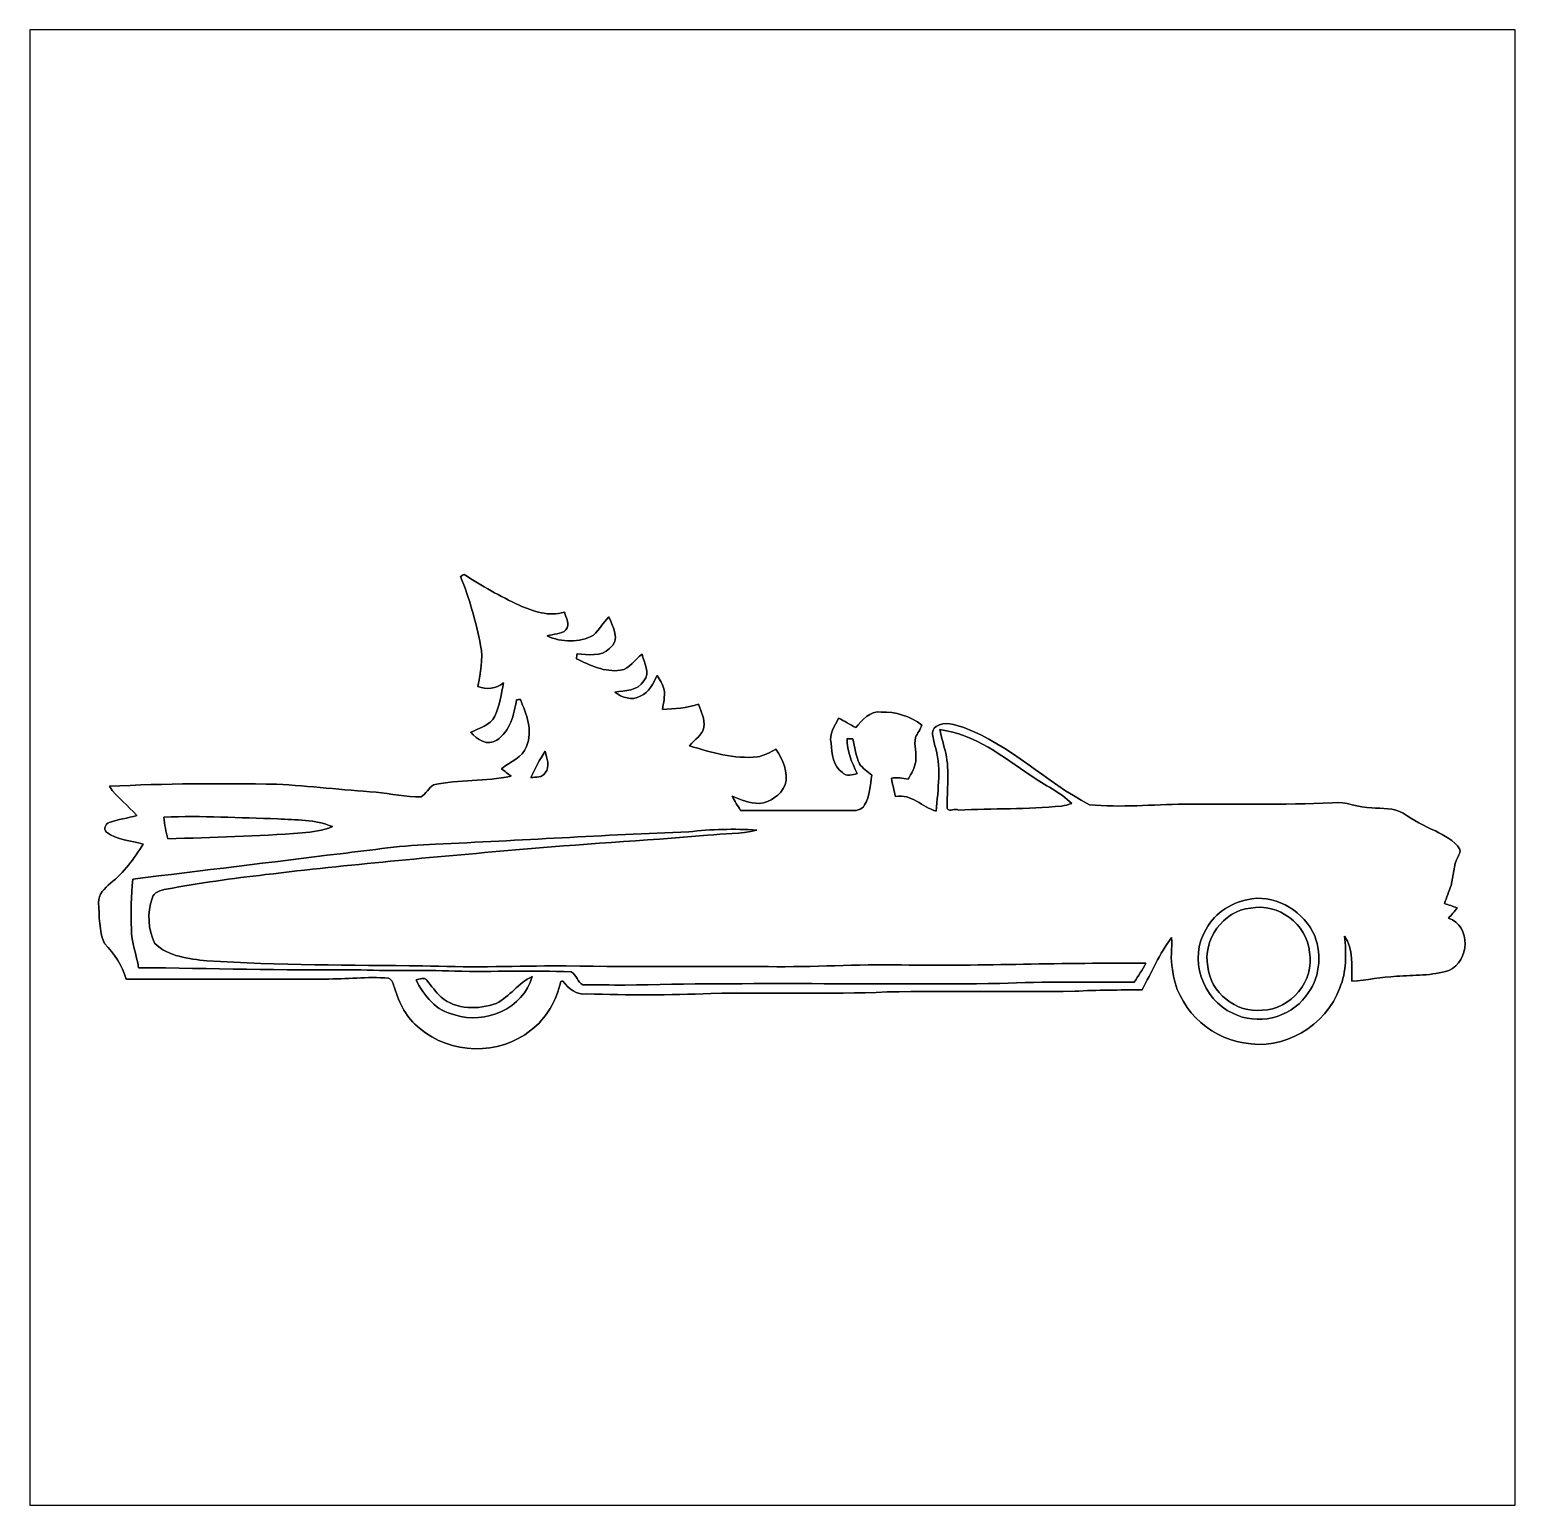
# Model space of a CAD drawing. Header units: centimetres. Extents: x -16.8 to 16.8, y -16.7 to 16.7.
import ezdxf

# ---------------------------------------------------------------- set-up
doc = ezdxf.new("R2010")
doc.units = ezdxf.units.CM
doc.header["$MEASUREMENT"] = 0
doc.layers.add('Layer 1', color=7, linetype='Continuous')

msp = doc.modelspace()

# ---------------------------------------------------------------- linework, layer by layer
at = {"layer": 'Layer 1', "color": 7}
for points, knots in [([(-16.77458, 16.66875), (-16.77458, 16.66875), (16.77458, 16.66875), (16.77458, 16.66875), (16.77458, 16.66875), (16.77458, 16.66875), (16.77458, -16.66875), (16.77458, -16.66875), (16.77458, -16.66875), (16.77458, -16.66875), (-16.77458, -16.66875), (-16.77458, -16.66875), (-16.77458, -16.66875), (-16.77458, -16.66875), (-16.77458, 16.66875), (-16.77458, 16.66875), (-16.77458, 16.66875), (-16.77458, 16.66875), (-16.77458, 16.66875), (-16.77458, 16.66875)], [0, 0, 0, 0, 0.16666667, 0.16666667, 0.16666667, 0.16666667, 0.33333333, 0.33333333, 0.33333333, 0.33333333, 0.5, 0.5, 0.5, 0.5, 0.66666667, 0.66666667, 0.66666667, 0.66666667, 1, 1, 1, 1]), ([(-7.04744, 4.31306), (-6.83683, 3.81423), (-6.69749, 3.28789), (-6.59271, 2.75731), (-6.59271, 2.75731), (-6.53062, 2.44757), (-6.59342, 2.13501), (-6.65374, 1.83092), (-6.65374, 1.83092), (-6.45619, 1.7526), (-6.23958, 1.77024), (-6.07413, 1.91558), (-6.07413, 1.91558), (-6.12775, 1.66088), (-6.15668, 1.39347), (-6.27415, 1.15817), (-6.27415, 1.15817), (-6.37505, 0.95038), (-6.6234, 0.89253), (-6.8139, 0.79622), (-6.8139, 0.79622), (-6.67632, 0.63676), (-6.43149, 0.4699), (-6.22759, 0.61842), (-6.22759, 0.61842), (-5.92843, 0.81562), (-5.83424, 1.19874), (-5.78168, 1.53), (-5.78168, 1.53), (-5.75945, 1.53176), (-5.71465, 1.53564), (-5.69207, 1.53741), (-5.69207, 1.53741), (-5.56542, 1.20509), (-5.39644, 0.82868), (-5.55872, 0.4766), (-5.55872, 0.4766), (-5.64056, 0.21096), (-5.9309, 0.14217), (-6.11823, -0.02893), (-6.11823, -0.02893), (-6.04732, -0.08502), (-5.9757, -0.14076), (-5.90444, -0.19685), (-5.90444, -0.19685), (-6.48018, -0.32032), (-7.07919, -0.2667), (-7.65457, -0.3937), (-7.65457, -0.3937), (-7.76746, -0.46002), (-7.8232, -0.59231), (-7.93256, -0.66322), (-7.93256, -0.66322), (-8.27476, -0.67028), (-8.61342, -0.58738), (-8.95421, -0.56056), (-8.95421, -0.56056), (-9.70315, -0.50306), (-10.45034, -0.42157), (-11.20034, -0.37606), (-11.20034, -0.37606), (-12.45905, -0.36195), (-13.71882, -0.35666), (-14.97612, -0.42545), (-14.97612, -0.42545), (-14.80714, -0.6798), (-14.54961, -0.8569), (-14.35347, -1.08797), (-14.35347, -1.08797), (-14.56337, -1.13806), (-14.77716, -1.1751), (-14.98106, -1.24601), (-14.98106, -1.24601), (-15.06749, -1.26647), (-15.12111, -1.40123), (-15.04033, -1.45874), (-15.04033, -1.45874), (-14.80608, -1.64677), (-14.48682, -1.64888), (-14.20918, -1.73214), (-14.20918, -1.73214), (-14.42226, -2.05352), (-14.64522, -2.37631), (-14.95143, -2.61691), (-14.95143, -2.61691), (-15.08407, -2.72521), (-15.22518, -2.86526), (-15.21989, -3.05047), (-15.21989, -3.05047), (-15.20296, -3.35809), (-15.21284, -3.69041), (-15.08584, -3.97616), (-15.08584, -3.97616), (-14.85865, -4.20229), (-14.69214, -4.47569), (-14.59265, -4.78049), (-14.59265, -4.78049), (-13.09758, -4.77873), (-11.60216, -4.78226), (-10.10708, -4.77979), (-10.10708, -4.77979), (-9.62872, -4.78226), (-9.1507, -4.72334), (-8.67269, -4.75721), (-8.67269, -4.75721), (-8.58238, -4.79249), (-8.56827, -4.90008), (-8.53405, -4.97911), (-8.53405, -4.97911), (-8.42998, -5.32483), (-8.26276, -5.66491), (-7.9696, -5.88927), (-7.9696, -5.88927), (-7.28451, -6.49217), (-6.1655, -6.50734), (-5.45783, -5.93654), (-5.45783, -5.93654), (-5.10469, -5.6702), (-4.87821, -5.26168), (-4.78155, -4.83447), (-4.78155, -4.83447), (-4.77026, -4.83235), (-4.74698, -4.82882), (-4.73569, -4.82706), (-4.73569, -4.82706), (-4.60657, -4.99921), (-4.42807, -5.14809), (-4.19629, -5.11528), (-4.19629, -5.11528), (-3.26284, -5.14279), (-2.32763, -5.14526), (-1.39383, -5.10575), (-1.39383, -5.10575), (-0.06562, -5.0733), (1.26436, -5.13256), (2.59221, -5.07083), (2.59221, -5.07083), (4.00367, -5.04437), (5.41549, -5.08), (6.8266, -5.0546), (6.8266, -5.0546), (7.33354, -5.02744), (7.84119, -5.02426), (8.34884, -5.02673), (8.34884, -5.02673), (8.55839, -4.62492), (8.74042, -4.20688), (9.01418, -3.8421), (9.01418, -3.8421), (9.03393, -4.08234), (8.97608, -4.32364), (9.03182, -4.56248), (9.03182, -4.56248), (9.11895, -5.39221), (9.81957, -6.09776), (10.64013, -6.22088), (10.64013, -6.22088), (11.53513, -6.40292), (12.50809, -5.84059), (12.81042, -4.98158), (12.81042, -4.98158), (12.96776, -4.61186), (12.95859, -4.20017), (12.92049, -3.80824), (12.92049, -3.80824), (13.11275, -4.11162), (13.08629, -4.48627), (13.08347, -4.83094), (13.08347, -4.83094), (13.42072, -4.80095), (13.7541, -4.73463), (14.09312, -4.7177), (14.09312, -4.7177), (14.48541, -4.68877), (14.89357, -4.70711), (15.27281, -4.58541), (15.27281, -4.58541), (15.74624, -4.38362), (15.7794, -3.57681), (15.2654, -3.40501), (15.2654, -3.40501), (15.33384, -3.32987), (15.40122, -3.25296), (15.46119, -3.17077), (15.46119, -3.17077), (15.36629, -3.1369), (15.27069, -3.1055), (15.17544, -3.07411), (15.17544, -3.07411), (15.2206, -2.93582), (15.27704, -2.80141), (15.32361, -2.66383), (15.32361, -2.66383), (15.39064, -2.45039), (15.36488, -2.20909), (15.48201, -2.01154), (15.48201, -2.01154), (15.50282, -1.95792), (15.55503, -1.89759), (15.51552, -1.84079), (15.51552, -1.84079), (15.39804, -1.63759), (15.16839, -1.54023), (14.96942, -1.43404), (14.96942, -1.43404), (14.71683, -1.31939), (14.47341, -1.18604), (14.24234, -1.03364), (14.24234, -1.03364), (14.03068, -0.89782), (13.76927, -0.93521), (13.53114, -0.90946), (13.53114, -0.90946), (13.23093, -0.90981), (12.95012, -0.76059), (12.64708, -0.79798), (12.64708, -0.79798), (11.53054, -0.84984), (10.41259, -0.82197), (9.29569, -0.82903), (9.29569, -0.82903), (8.58308, -0.83114), (7.868, -0.91299), (7.1568, -0.84067), (7.1568, -0.84067), (6.16973, -0.33055), (5.37386, 0.51435), (4.31941, 0.90099), (4.31941, 0.90099), (4.12256, 0.96767), (3.8862, 1.05198), (3.69782, 0.92322), (3.69782, 0.92322), (3.55036, 0.83961), (3.64137, 0.65017), (3.66113, 0.51682), (3.66113, 0.51682), (3.82235, 0.03246), (3.73309, -0.4886), (3.69923, -0.98672), (3.69923, -0.98672), (3.37891, -0.90205), (3.14149, -0.58067), (2.77918, -0.65758), (2.77918, -0.65758), (2.74426, -0.51894), (2.7118, -0.37994), (2.68464, -0.23989), (2.68464, -0.23989), (2.81129, -0.22543), (2.93793, -0.23989), (3.06352, -0.26), (3.06352, -0.26), (3.13902, -0.13688), (3.21134, -0.0067), (3.23638, 0.13723), (3.23638, 0.13723), (3.25543, 0.3175), (3.1944, 0.49918), (3.22686, 0.67839), (3.22686, 0.67839), (3.26778, 0.77576), (3.34751, 0.85443), (3.37009, 0.95991), (3.37009, 0.95991), (3.11609, 1.16276), (2.77566, 1.26189), (2.45251, 1.25307), (2.45251, 1.25307), (2.19781, 1.28482), (2.02741, 1.07033), (1.87925, 0.89994), (1.87925, 0.89994), (1.75225, 0.97402), (1.62419, 1.04775), (1.49366, 1.11372), (1.49366, 1.11372), (1.40264, 0.93874), (1.27388, 0.75988), (1.32362, 0.54822), (1.32362, 0.54822), (1.33632, 0.3115), (1.36525, 0.03281), (1.57903, -0.11465), (1.57903, -0.11465), (1.66829, -0.21943), (1.80199, -0.16193), (1.91206, -0.13864), (1.91206, -0.13864), (1.79705, 0.11112), (1.67146, 0.36865), (1.68698, 0.65158), (1.68698, 0.65158), (1.71909, 0.65123), (1.78364, 0.65052), (1.81575, 0.65017), (1.81575, 0.65017), (1.85596, 0.46002), (1.88489, 0.26564), (1.96109, 0.08537), (1.96109, 0.08537), (2.03588, -0.01764), (2.14771, -0.08784), (2.24049, -0.17533), (2.24049, -0.17533), (2.20627, -0.40005), (2.19816, -0.64417), (2.08139, -0.84561), (2.08139, -0.84561), (2.02071, -0.96414), (1.86619, -0.98425), (1.74801, -0.96943), (1.74801, -0.96943), (0.92392, -0.98002), (0.09948, -0.96449), (-0.72425, -0.96979), (-0.72425, -0.96979), (-0.78669, -0.86325), (-0.84914, -0.75741), (-0.90946, -0.65052), (-0.90946, -0.65052), (-0.71191, -0.72284), (-0.51647, -0.81633), (-0.29986, -0.81209), (-0.29986, -0.81209), (-0.04763, -0.78952), (0.18133, -0.62477), (0.28892, -0.39511), (0.28892, -0.39511), (0.35772, -0.10442), (0.23742, 0.18027), (0.07408, 0.4131), (0.07408, 0.4131), (-0.05786, 0.3429), (-0.19085, 0.26529), (-0.34008, 0.24024), (-0.34008, 0.24024), (-0.86572, 0.18838), (-1.38113, 0.32985), (-1.87431, 0.49318), (-1.87431, 0.49318), (-1.76142, 0.62794), (-1.58362, 0.72813), (-1.54905, 0.91193), (-1.54905, 0.91193), (-1.51659, 1.09573), (-1.6196, 1.26612), (-1.67358, 1.43439), (-1.67358, 1.43439), (-1.93428, 1.34338), (-2.21227, 1.32644), (-2.48567, 1.30845), (-2.48567, 1.30845), (-2.46027, 1.45627), (-2.42641, 1.6062), (-2.44616, 1.75683), (-2.44616, 1.75683), (-2.47297, 1.87572), (-2.54353, 1.97767), (-2.60703, 2.07927), (-2.60703, 2.07927), (-2.69593, 1.89689), (-2.77813, 1.69086), (-2.98768, 1.61255), (-2.98768, 1.61255), (-3.175, 1.49966), (-3.39831, 1.58362), (-3.56164, 1.70356), (-3.56164, 1.70356), (-3.33163, 1.7332), (-3.042, 1.72967), (-2.9083, 1.9558), (-2.9083, 1.9558), (-2.74708, 2.13184), (-2.90548, 2.37031), (-2.94464, 2.56223), (-2.94464, 2.56223), (-3.10868, 2.44228), (-3.21769, 2.22956), (-3.43394, 2.19604), (-3.43394, 2.19604), (-3.78848, 2.14806), (-4.12009, 2.30576), (-4.42807, 2.4578), (-4.42807, 2.4578), (-4.42278, 2.49555), (-4.41713, 2.53294), (-4.41149, 2.56999), (-4.41149, 2.56999), (-4.16595, 2.54811), (-3.86786, 2.49661), (-3.67736, 2.68993), (-3.67736, 2.68993), (-3.43147, 2.86738), (-3.59692, 3.18982), (-3.69711, 3.4036), (-3.69711, 3.4036), (-3.82834, 3.27836), (-3.90525, 3.10303), (-4.0453, 2.98873), (-4.0453, 2.98873), (-4.35786, 2.8134), (-4.76956, 2.82258), (-5.08953, 2.97392), (-5.08953, 2.97392), (-4.95018, 3.02189), (-4.77308, 3.00143), (-4.66372, 3.11185), (-4.66372, 3.11185), (-4.56106, 3.23074), (-4.66513, 3.38349), (-4.69971, 3.50837), (-4.69971, 3.50837), (-5.04578, 3.39937), (-5.40032, 3.5306), (-5.71959, 3.66607), (-5.71959, 3.66607), (-6.15244, 3.86468), (-6.56484, 4.10492), (-6.9663, 4.36033), (-6.9663, 4.36033), (-6.98676, 4.34834), (-7.02733, 4.32506), (-7.04744, 4.31306)], [0, 0, 0, 0, 0.00934579, 0.00934579, 0.00934579, 0.00934579, 0.01869159, 0.01869159, 0.01869159, 0.01869159, 0.02803738, 0.02803738, 0.02803738, 0.02803738, 0.03738318, 0.03738318, 0.03738318, 0.03738318, 0.04672897, 0.04672897, 0.04672897, 0.04672897, 0.05607477, 0.05607477, 0.05607477, 0.05607477, 0.06542056, 0.06542056, 0.06542056, 0.06542056, 0.07476636, 0.07476636, 0.07476636, 0.07476636, 0.08411215, 0.08411215, 0.08411215, 0.08411215, 0.09345794, 0.09345794, 0.09345794, 0.09345794, 0.10280374, 0.10280374, 0.10280374, 0.10280374, 0.11214953, 0.11214953, 0.11214953, 0.11214953, 0.12149533, 0.12149533, 0.12149533, 0.12149533, 0.13084112, 0.13084112, 0.13084112, 0.13084112, 0.14018692, 0.14018692, 0.14018692, 0.14018692, 0.14953271, 0.14953271, 0.14953271, 0.14953271, 0.1588785, 0.1588785, 0.1588785, 0.1588785, 0.1682243, 0.1682243, 0.1682243, 0.1682243, 0.17757009, 0.17757009, 0.17757009, 0.17757009, 0.18691589, 0.18691589, 0.18691589, 0.18691589, 0.19626168, 0.19626168, 0.19626168, 0.19626168, 0.20560748, 0.20560748, 0.20560748, 0.20560748, 0.21495327, 0.21495327, 0.21495327, 0.21495327, 0.22429907, 0.22429907, 0.22429907, 0.22429907, 0.23364486, 0.23364486, 0.23364486, 0.23364486, 0.24299065, 0.24299065, 0.24299065, 0.24299065, 0.25233645, 0.25233645, 0.25233645, 0.25233645, 0.26168224, 0.26168224, 0.26168224, 0.26168224, 0.27102804, 0.27102804, 0.27102804, 0.27102804, 0.28037383, 0.28037383, 0.28037383, 0.28037383, 0.28971963, 0.28971963, 0.28971963, 0.28971963, 0.29906542, 0.29906542, 0.29906542, 0.29906542, 0.30841121, 0.30841121, 0.30841121, 0.30841121, 0.31775701, 0.31775701, 0.31775701, 0.31775701, 0.3271028, 0.3271028, 0.3271028, 0.3271028, 0.3364486, 0.3364486, 0.3364486, 0.3364486, 0.34579439, 0.34579439, 0.34579439, 0.34579439, 0.35514019, 0.35514019, 0.35514019, 0.35514019, 0.36448598, 0.36448598, 0.36448598, 0.36448598, 0.37383178, 0.37383178, 0.37383178, 0.37383178, 0.38317757, 0.38317757, 0.38317757, 0.38317757, 0.39252336, 0.39252336, 0.39252336, 0.39252336, 0.40186916, 0.40186916, 0.40186916, 0.40186916, 0.41121495, 0.41121495, 0.41121495, 0.41121495, 0.42056075, 0.42056075, 0.42056075, 0.42056075, 0.42990654, 0.42990654, 0.42990654, 0.42990654, 0.43925234, 0.43925234, 0.43925234, 0.43925234, 0.44859813, 0.44859813, 0.44859813, 0.44859813, 0.45794393, 0.45794393, 0.45794393, 0.45794393, 0.46728972, 0.46728972, 0.46728972, 0.46728972, 0.47663551, 0.47663551, 0.47663551, 0.47663551, 0.48598131, 0.48598131, 0.48598131, 0.48598131, 0.4953271, 0.4953271, 0.4953271, 0.4953271, 0.5046729, 0.5046729, 0.5046729, 0.5046729, 0.51401869, 0.51401869, 0.51401869, 0.51401869, 0.52336449, 0.52336449, 0.52336449, 0.52336449, 0.53271028, 0.53271028, 0.53271028, 0.53271028, 0.54205607, 0.54205607, 0.54205607, 0.54205607, 0.55140187, 0.55140187, 0.55140187, 0.55140187, 0.56074766, 0.56074766, 0.56074766, 0.56074766, 0.57009346, 0.57009346, 0.57009346, 0.57009346, 0.57943925, 0.57943925, 0.57943925, 0.57943925, 0.58878505, 0.58878505, 0.58878505, 0.58878505, 0.59813084, 0.59813084, 0.59813084, 0.59813084, 0.60747664, 0.60747664, 0.60747664, 0.60747664, 0.61682243, 0.61682243, 0.61682243, 0.61682243, 0.62616822, 0.62616822, 0.62616822, 0.62616822, 0.63551402, 0.63551402, 0.63551402, 0.63551402, 0.64485981, 0.64485981, 0.64485981, 0.64485981, 0.65420561, 0.65420561, 0.65420561, 0.65420561, 0.6635514, 0.6635514, 0.6635514, 0.6635514, 0.6728972, 0.6728972, 0.6728972, 0.6728972, 0.68224299, 0.68224299, 0.68224299, 0.68224299, 0.69158879, 0.69158879, 0.69158879, 0.69158879, 0.70093458, 0.70093458, 0.70093458, 0.70093458, 0.71028037, 0.71028037, 0.71028037, 0.71028037, 0.71962617, 0.71962617, 0.71962617, 0.71962617, 0.72897196, 0.72897196, 0.72897196, 0.72897196, 0.73831776, 0.73831776, 0.73831776, 0.73831776, 0.74766355, 0.74766355, 0.74766355, 0.74766355, 0.75700935, 0.75700935, 0.75700935, 0.75700935, 0.76635514, 0.76635514, 0.76635514, 0.76635514, 0.77570093, 0.77570093, 0.77570093, 0.77570093, 0.78504673, 0.78504673, 0.78504673, 0.78504673, 0.79439252, 0.79439252, 0.79439252, 0.79439252, 0.80373832, 0.80373832, 0.80373832, 0.80373832, 0.81308411, 0.81308411, 0.81308411, 0.81308411, 0.82242991, 0.82242991, 0.82242991, 0.82242991, 0.8317757, 0.8317757, 0.8317757, 0.8317757, 0.8411215, 0.8411215, 0.8411215, 0.8411215, 0.85046729, 0.85046729, 0.85046729, 0.85046729, 0.85981308, 0.85981308, 0.85981308, 0.85981308, 0.86915888, 0.86915888, 0.86915888, 0.86915888, 0.87850467, 0.87850467, 0.87850467, 0.87850467, 0.88785047, 0.88785047, 0.88785047, 0.88785047, 0.89719626, 0.89719626, 0.89719626, 0.89719626, 0.90654206, 0.90654206, 0.90654206, 0.90654206, 0.91588785, 0.91588785, 0.91588785, 0.91588785, 0.92523364, 0.92523364, 0.92523364, 0.92523364, 0.93457944, 0.93457944, 0.93457944, 0.93457944, 0.94392523, 0.94392523, 0.94392523, 0.94392523, 0.95327103, 0.95327103, 0.95327103, 0.95327103, 0.96261682, 0.96261682, 0.96261682, 0.96261682, 0.97196262, 0.97196262, 0.97196262, 0.97196262, 0.98130841, 0.98130841, 0.98130841, 0.98130841, 1, 1, 1, 1]), ([(3.78213, 0.85513), (4.57271, 0.75424), (5.20453, 0.2413), (5.842, -0.1905), (5.842, -0.1905), (6.14398, -0.40217), (6.49323, -0.54998), (6.75746, -0.8128), (6.75746, -0.8128), (6.68232, -0.83749), (6.60647, -0.86254), (6.5278, -0.87207), (6.5278, -0.87207), (5.75416, -0.94439), (4.97628, -0.92604), (4.20088, -0.96097), (4.20088, -0.96097), (4.1342, -0.90699), (3.99768, -1.01635), (3.94758, -0.92287), (3.94758, -0.92287), (3.93418, -0.50871), (4.00509, -0.08749), (3.91301, 0.32103), (3.91301, 0.32103), (3.86927, 0.49953), (3.816, 0.67451), (3.78213, 0.85513)], [0, 0, 0, 0, 0.125, 0.125, 0.125, 0.125, 0.25, 0.25, 0.25, 0.25, 0.375, 0.375, 0.375, 0.375, 0.5, 0.5, 0.5, 0.5, 0.625, 0.625, 0.625, 0.625, 0.75, 0.75, 0.75, 0.75, 1, 1, 1, 1]), ([(-5.45853, -0.22966), (-5.36363, -0.02469), (-5.2578, 0.17604), (-5.13715, 0.36689), (-5.13715, 0.36689), (-5.09834, 0.2092), (-5.01791, 0.02434), (-5.13362, -0.12065), (-5.13362, -0.12065), (-5.19571, -0.23601), (-5.34882, -0.2092), (-5.45853, -0.22966)], [0, 0, 0, 0, 0.25, 0.25, 0.25, 0.25, 0.5, 0.5, 0.5, 0.5, 1, 1, 1, 1]), ([(-13.74352, -1.12395), (-12.88768, -1.08338), (-12.03219, -1.14018), (-11.17671, -1.15782), (-11.17671, -1.15782), (-10.76254, -1.19345), (-10.32581, -1.1684), (-9.93528, -1.33597), (-9.93528, -1.33597), (-10.15224, -1.43087), (-10.39178, -1.45274), (-10.62461, -1.47743), (-10.62461, -1.47743), (-11.63285, -1.55504), (-12.64461, -1.57656), (-13.65497, -1.61219), (-13.65497, -1.61219), (-13.70506, -1.4538), (-13.72553, -1.28834), (-13.74352, -1.12395)], [0, 0, 0, 0, 0.16666667, 0.16666667, 0.16666667, 0.16666667, 0.33333333, 0.33333333, 0.33333333, 0.33333333, 0.5, 0.5, 0.5, 0.5, 0.66666667, 0.66666667, 0.66666667, 0.66666667, 1, 1, 1, 1]), ([(-1.8923, -1.45239), (-1.38289, -1.39735), (-0.86924, -1.3783), (-0.35701, -1.41534), (-0.35701, -1.41534), (-0.72037, -1.50283), (-1.09573, -1.49437), (-1.46544, -1.52894), (-1.46544, -1.52894), (-2.90971, -1.65418), (-4.35751, -1.73249), (-5.80143, -1.8602), (-5.80143, -1.8602), (-7.68491, -2.02883), (-9.56874, -2.19428), (-11.44658, -2.4197), (-11.44658, -2.4197), (-12.19623, -2.5079), (-12.94518, -2.60738), (-13.68637, -2.75167), (-13.68637, -2.75167), (-13.81584, -2.76648), (-13.96929, -2.81834), (-14.01128, -2.95628), (-14.01128, -2.95628), (-14.1224, -3.28436), (-14.10159, -3.65689), (-13.95483, -3.97087), (-13.95483, -3.97087), (-13.64227, -4.27496), (-13.18507, -4.32118), (-12.77267, -4.37021), (-12.77267, -4.37021), (-11.15166, -4.46264), (-9.52676, -4.47111), (-7.90363, -4.47887), (-7.90363, -4.47887), (-6.92362, -4.51873), (-5.94254, -4.49474), (-4.96217, -4.47887), (-4.96217, -4.47887), (-3.33763, -4.51062), (-1.71274, -4.49333), (-0.08819, -4.49862), (-0.08819, -4.49862), (0.91158, -4.51238), (1.91029, -4.44253), (2.91042, -4.46193), (2.91042, -4.46193), (4.75121, -4.48698), (6.58989, -4.40408), (8.43068, -4.42348), (8.43068, -4.42348), (8.35589, -4.57341), (8.25994, -4.71064), (8.16927, -4.8514), (8.16927, -4.8514), (7.15716, -4.85563), (6.14468, -4.83164), (5.13362, -4.87892), (5.13362, -4.87892), (2.31105, -4.91102), (-0.51223, -4.84646), (-3.33375, -4.91843), (-3.33375, -4.91843), (-3.65019, -4.90996), (-3.96663, -4.91243), (-4.28237, -4.90926), (-4.28237, -4.90926), (-4.40796, -4.86022), (-4.42207, -4.67854), (-4.54589, -4.61892), (-4.54589, -4.61892), (-5.4229, -4.57376), (-6.30167, -4.6228), (-7.17938, -4.60022), (-7.17938, -4.60022), (-7.93186, -4.57271), (-8.68433, -4.60093), (-9.43681, -4.56812), (-9.43681, -4.56812), (-11.06346, -4.58893), (-12.68871, -4.53355), (-14.31502, -4.52296), (-14.31502, -4.52296), (-14.3637, -4.23086), (-14.48188, -3.95252), (-14.478, -3.65231), (-14.478, -3.65231), (-14.48999, -3.27519), (-14.48929, -2.89701), (-14.44872, -2.52166), (-14.44872, -2.52166), (-12.88768, -2.33186), (-11.32664, -2.1403), (-9.76559, -1.94769), (-9.76559, -1.94769), (-9.04946, -1.86549), (-8.33579, -1.75295), (-7.61365, -1.73355), (-7.61365, -1.73355), (-5.70653, -1.64571), (-3.80048, -1.52506), (-1.8923, -1.45239)], [0, 0, 0, 0, 0.03703704, 0.03703704, 0.03703704, 0.03703704, 0.07407407, 0.07407407, 0.07407407, 0.07407407, 0.11111111, 0.11111111, 0.11111111, 0.11111111, 0.14814815, 0.14814815, 0.14814815, 0.14814815, 0.18518519, 0.18518519, 0.18518519, 0.18518519, 0.22222222, 0.22222222, 0.22222222, 0.22222222, 0.25925926, 0.25925926, 0.25925926, 0.25925926, 0.2962963, 0.2962963, 0.2962963, 0.2962963, 0.33333333, 0.33333333, 0.33333333, 0.33333333, 0.37037037, 0.37037037, 0.37037037, 0.37037037, 0.40740741, 0.40740741, 0.40740741, 0.40740741, 0.44444444, 0.44444444, 0.44444444, 0.44444444, 0.48148148, 0.48148148, 0.48148148, 0.48148148, 0.51851852, 0.51851852, 0.51851852, 0.51851852, 0.55555556, 0.55555556, 0.55555556, 0.55555556, 0.59259259, 0.59259259, 0.59259259, 0.59259259, 0.62962963, 0.62962963, 0.62962963, 0.62962963, 0.66666667, 0.66666667, 0.66666667, 0.66666667, 0.7037037, 0.7037037, 0.7037037, 0.7037037, 0.74074074, 0.74074074, 0.74074074, 0.74074074, 0.77777778, 0.77777778, 0.77777778, 0.77777778, 0.81481481, 0.81481481, 0.81481481, 0.81481481, 0.85185185, 0.85185185, 0.85185185, 0.85185185, 0.88888889, 0.88888889, 0.88888889, 0.88888889, 0.92592593, 0.92592593, 0.92592593, 0.92592593, 1, 1, 1, 1]), ([(10.82816, -2.9651), (11.42189, -2.88749), (12.00997, -3.26672), (12.24562, -3.804), (12.24562, -3.804), (12.41002, -4.25203), (12.36239, -4.79566), (12.04277, -5.16431), (12.04277, -5.16431), (11.68294, -5.66596), (10.93717, -5.83777), (10.39213, -5.55061), (10.39213, -5.55061), (9.70245, -5.24827), (9.38565, -4.29648), (9.79311, -3.65372), (9.79311, -3.65372), (9.99137, -3.26284), (10.40659, -3.03142), (10.82816, -2.9651), (10.82816, -2.9651), (10.82816, -2.9651), (10.82816, -2.9651), (10.82816, -2.9651)], [0, 0, 0, 0, 0.14285714, 0.14285714, 0.14285714, 0.14285714, 0.28571429, 0.28571429, 0.28571429, 0.28571429, 0.42857143, 0.42857143, 0.42857143, 0.42857143, 0.57142857, 0.57142857, 0.57142857, 0.57142857, 0.71428571, 0.71428571, 0.71428571, 0.71428571, 1, 1, 1, 1]), ([(10.79324, -3.17641), (10.1854, -3.24168), (9.70456, -3.88902), (9.83156, -4.49404), (9.83156, -4.49404), (9.88166, -5.08071), (10.47538, -5.55766), (11.05852, -5.48181), (11.05852, -5.48181), (11.70552, -5.47687), (12.25021, -4.81083), (12.1285, -4.17513), (12.1285, -4.17513), (12.0777, -3.53766), (11.42153, -3.05259), (10.79324, -3.17641)], [0, 0, 0, 0, 0.2, 0.2, 0.2, 0.2, 0.4, 0.4, 0.4, 0.4, 0.6, 0.6, 0.6, 0.6, 1, 1, 1, 1]), ([(-8.0458, -4.79354), (-7.96854, -4.78543), (-7.86412, -4.72264), (-7.80838, -4.80589), (-7.80838, -4.80589), (-7.70008, -4.9336), (-7.6073, -5.07577), (-7.48383, -5.19077), (-7.48383, -5.19077), (-7.14128, -5.47123), (-6.64069, -5.47864), (-6.23993, -5.32871), (-6.23993, -5.32871), (-5.93055, -5.18125), (-5.74005, -4.86375), (-5.42608, -4.7244), (-5.42608, -4.7244), (-5.62786, -5.44336), (-6.4897, -5.82013), (-7.17762, -5.58694), (-7.17762, -5.58694), (-7.5886, -5.50721), (-7.88035, -5.15832), (-8.0458, -4.79354)], [0, 0, 0, 0, 0.14285714, 0.14285714, 0.14285714, 0.14285714, 0.28571429, 0.28571429, 0.28571429, 0.28571429, 0.42857143, 0.42857143, 0.42857143, 0.42857143, 0.57142857, 0.57142857, 0.57142857, 0.57142857, 0.71428571, 0.71428571, 0.71428571, 0.71428571, 1, 1, 1, 1])]:
    msp.add_open_spline(points, degree=3, knots=knots, dxfattribs=at)
at = {"layer": 'Layer 1', "color": 253}
for points, knots in [([(-7.04744, 4.31306), (-7.02733, 4.32506), (-6.98676, 4.34834), (-6.9663, 4.36033), (-6.9663, 4.36033), (-6.56484, 4.10492), (-6.15244, 3.86468), (-5.71959, 3.66607), (-5.71959, 3.66607), (-5.40032, 3.5306), (-5.04578, 3.39937), (-4.69971, 3.50837), (-4.69971, 3.50837), (-4.66513, 3.38349), (-4.56106, 3.23074), (-4.66372, 3.11185), (-4.66372, 3.11185), (-4.77308, 3.00143), (-4.95018, 3.02189), (-5.08953, 2.97392), (-5.08953, 2.97392), (-4.76956, 2.82258), (-4.35786, 2.8134), (-4.0453, 2.98873), (-4.0453, 2.98873), (-3.90525, 3.10303), (-3.82834, 3.27836), (-3.69711, 3.4036), (-3.69711, 3.4036), (-3.59692, 3.18982), (-3.43147, 2.86738), (-3.67736, 2.68993), (-3.67736, 2.68993), (-3.86786, 2.49661), (-4.16595, 2.54811), (-4.41149, 2.56999), (-4.41149, 2.56999), (-4.41713, 2.53294), (-4.42278, 2.49555), (-4.42807, 2.4578), (-4.42807, 2.4578), (-4.12009, 2.30576), (-3.78848, 2.14806), (-3.43394, 2.19604), (-3.43394, 2.19604), (-3.21769, 2.22956), (-3.10868, 2.44228), (-2.94464, 2.56223), (-2.94464, 2.56223), (-2.90548, 2.37031), (-2.74708, 2.13184), (-2.9083, 1.9558), (-2.9083, 1.9558), (-3.042, 1.72967), (-3.33163, 1.7332), (-3.56164, 1.70356), (-3.56164, 1.70356), (-3.39831, 1.58362), (-3.175, 1.49966), (-2.98768, 1.61255), (-2.98768, 1.61255), (-2.77813, 1.69086), (-2.69593, 1.89689), (-2.60703, 2.07927), (-2.60703, 2.07927), (-2.54353, 1.97767), (-2.47297, 1.87572), (-2.44616, 1.75683), (-2.44616, 1.75683), (-2.42641, 1.6062), (-2.46027, 1.45627), (-2.48567, 1.30845), (-2.48567, 1.30845), (-2.21227, 1.32644), (-1.93428, 1.34338), (-1.67358, 1.43439), (-1.67358, 1.43439), (-1.6196, 1.26612), (-1.51659, 1.09573), (-1.54905, 0.91193), (-1.54905, 0.91193), (-1.58362, 0.72813), (-1.76142, 0.62794), (-1.87431, 0.49318), (-1.87431, 0.49318), (-1.38113, 0.32985), (-0.86572, 0.18838), (-0.34008, 0.24024), (-0.34008, 0.24024), (-0.19085, 0.26529), (-0.05786, 0.3429), (0.07408, 0.4131), (0.07408, 0.4131), (0.23742, 0.18027), (0.35772, -0.10442), (0.28892, -0.39511), (0.28892, -0.39511), (0.18133, -0.62477), (-0.04763, -0.78952), (-0.29986, -0.81209), (-0.29986, -0.81209), (-0.51647, -0.81633), (-0.71191, -0.72284), (-0.90946, -0.65052), (-0.90946, -0.65052), (-0.84914, -0.75741), (-0.78669, -0.86325), (-0.72425, -0.96979), (-0.72425, -0.96979), (0.09948, -0.96449), (0.92392, -0.98002), (1.74801, -0.96943), (1.74801, -0.96943), (1.86619, -0.98425), (2.02071, -0.96414), (2.08139, -0.84561), (2.08139, -0.84561), (2.19816, -0.64417), (2.20627, -0.40005), (2.24049, -0.17533), (2.24049, -0.17533), (2.14771, -0.08784), (2.03588, -0.01764), (1.96109, 0.08537), (1.96109, 0.08537), (1.88489, 0.26564), (1.85596, 0.46002), (1.81575, 0.65017), (1.81575, 0.65017), (1.78364, 0.65052), (1.71909, 0.65123), (1.68698, 0.65158), (1.68698, 0.65158), (1.67146, 0.36865), (1.79705, 0.11112), (1.91206, -0.13864), (1.91206, -0.13864), (1.80199, -0.16193), (1.66829, -0.21943), (1.57903, -0.11465), (1.57903, -0.11465), (1.36525, 0.03281), (1.33632, 0.3115), (1.32362, 0.54822), (1.32362, 0.54822), (1.27388, 0.75988), (1.40264, 0.93874), (1.49366, 1.11372), (1.49366, 1.11372), (1.62419, 1.04775), (1.75225, 0.97402), (1.87925, 0.89994), (1.87925, 0.89994), (2.02741, 1.07033), (2.19781, 1.28482), (2.45251, 1.25307), (2.45251, 1.25307), (2.77566, 1.26189), (3.11609, 1.16276), (3.37009, 0.95991), (3.37009, 0.95991), (3.34751, 0.85443), (3.26778, 0.77576), (3.22686, 0.67839), (3.22686, 0.67839), (3.1944, 0.49918), (3.25543, 0.3175), (3.23638, 0.13723), (3.23638, 0.13723), (3.21134, -0.0067), (3.13902, -0.13688), (3.06352, -0.26), (3.06352, -0.26), (2.93793, -0.23989), (2.81129, -0.22543), (2.68464, -0.23989), (2.68464, -0.23989), (2.7118, -0.37994), (2.74426, -0.51894), (2.77918, -0.65758), (2.77918, -0.65758), (3.14149, -0.58067), (3.37891, -0.90205), (3.69923, -0.98672), (3.69923, -0.98672), (3.73309, -0.4886), (3.82235, 0.03246), (3.66113, 0.51682), (3.66113, 0.51682), (3.64137, 0.65017), (3.55036, 0.83961), (3.69782, 0.92322), (3.69782, 0.92322), (3.8862, 1.05198), (4.12256, 0.96767), (4.31941, 0.90099), (4.31941, 0.90099), (5.37386, 0.51435), (6.16973, -0.33055), (7.1568, -0.84067), (7.1568, -0.84067), (7.868, -0.91299), (8.58308, -0.83114), (9.29569, -0.82903), (9.29569, -0.82903), (10.41259, -0.82197), (11.53054, -0.84984), (12.64708, -0.79798), (12.64708, -0.79798), (12.95012, -0.76059), (13.23093, -0.90981), (13.53114, -0.90946), (13.53114, -0.90946), (13.76927, -0.93521), (14.03068, -0.89782), (14.24234, -1.03364), (14.24234, -1.03364), (14.47341, -1.18604), (14.71683, -1.31939), (14.96942, -1.43404), (14.96942, -1.43404), (15.16839, -1.54023), (15.39804, -1.63759), (15.51552, -1.84079), (15.51552, -1.84079), (15.55503, -1.89759), (15.50282, -1.95792), (15.48201, -2.01154), (15.48201, -2.01154), (15.36488, -2.20909), (15.39064, -2.45039), (15.32361, -2.66383), (15.32361, -2.66383), (15.27704, -2.80141), (15.2206, -2.93582), (15.17544, -3.07411), (15.17544, -3.07411), (15.27069, -3.1055), (15.36629, -3.1369), (15.46119, -3.17077), (15.46119, -3.17077), (15.40122, -3.25296), (15.33384, -3.32987), (15.2654, -3.40501), (15.2654, -3.40501), (15.7794, -3.57681), (15.74624, -4.38362), (15.27281, -4.58541), (15.27281, -4.58541), (14.89357, -4.70711), (14.48541, -4.68877), (14.09312, -4.7177), (14.09312, -4.7177), (13.7541, -4.73463), (13.42072, -4.80095), (13.08347, -4.83094), (13.08347, -4.83094), (13.08629, -4.48627), (13.11275, -4.11162), (12.92049, -3.80824), (12.92049, -3.80824), (12.95859, -4.20017), (12.96776, -4.61186), (12.81042, -4.98158), (12.81042, -4.98158), (12.50809, -5.84059), (11.53513, -6.40292), (10.64013, -6.22088), (10.64013, -6.22088), (9.81957, -6.09776), (9.11895, -5.39221), (9.03182, -4.56248), (9.03182, -4.56248), (8.97608, -4.32364), (9.03393, -4.08234), (9.01418, -3.8421), (9.01418, -3.8421), (8.74042, -4.20688), (8.55839, -4.62492), (8.34884, -5.02673), (8.34884, -5.02673), (7.84119, -5.02426), (7.33354, -5.02744), (6.8266, -5.0546), (6.8266, -5.0546), (5.41549, -5.08), (4.00367, -5.04437), (2.59221, -5.07083), (2.59221, -5.07083), (1.26436, -5.13256), (-0.06562, -5.0733), (-1.39383, -5.10575), (-1.39383, -5.10575), (-2.32763, -5.14526), (-3.26284, -5.14279), (-4.19629, -5.11528), (-4.19629, -5.11528), (-4.42807, -5.14809), (-4.60657, -4.99921), (-4.73569, -4.82706), (-4.73569, -4.82706), (-4.74698, -4.82882), (-4.77026, -4.83235), (-4.78155, -4.83447), (-4.78155, -4.83447), (-4.87821, -5.26168), (-5.10469, -5.6702), (-5.45783, -5.93654), (-5.45783, -5.93654), (-6.1655, -6.50734), (-7.28451, -6.49217), (-7.9696, -5.88927), (-7.9696, -5.88927), (-8.26276, -5.66491), (-8.42998, -5.32483), (-8.53405, -4.97911), (-8.53405, -4.97911), (-8.56827, -4.90008), (-8.58238, -4.79249), (-8.67269, -4.75721), (-8.67269, -4.75721), (-9.1507, -4.72334), (-9.62872, -4.78226), (-10.10708, -4.77979), (-10.10708, -4.77979), (-11.60216, -4.78226), (-13.09758, -4.77873), (-14.59265, -4.78049), (-14.59265, -4.78049), (-14.69214, -4.47569), (-14.85865, -4.20229), (-15.08584, -3.97616), (-15.08584, -3.97616), (-15.21284, -3.69041), (-15.20296, -3.35809), (-15.21989, -3.05047), (-15.21989, -3.05047), (-15.22518, -2.86526), (-15.08407, -2.72521), (-14.95143, -2.61691), (-14.95143, -2.61691), (-14.64522, -2.37631), (-14.42226, -2.05352), (-14.20918, -1.73214), (-14.20918, -1.73214), (-14.48682, -1.64888), (-14.80608, -1.64677), (-15.04033, -1.45874), (-15.04033, -1.45874), (-15.12111, -1.40123), (-15.06749, -1.26647), (-14.98106, -1.24601), (-14.98106, -1.24601), (-14.77716, -1.1751), (-14.56337, -1.13806), (-14.35347, -1.08797), (-14.35347, -1.08797), (-14.54961, -0.8569), (-14.80714, -0.6798), (-14.97612, -0.42545), (-14.97612, -0.42545), (-13.71882, -0.35666), (-12.45905, -0.36195), (-11.20034, -0.37606), (-11.20034, -0.37606), (-10.45034, -0.42157), (-9.70315, -0.50306), (-8.95421, -0.56056), (-8.95421, -0.56056), (-8.61342, -0.58738), (-8.27476, -0.67028), (-7.93256, -0.66322), (-7.93256, -0.66322), (-7.8232, -0.59231), (-7.76746, -0.46002), (-7.65457, -0.3937), (-7.65457, -0.3937), (-7.07919, -0.2667), (-6.48018, -0.32032), (-5.90444, -0.19685), (-5.90444, -0.19685), (-5.9757, -0.14076), (-6.04732, -0.08502), (-6.11823, -0.02893), (-6.11823, -0.02893), (-5.9309, 0.14217), (-5.64056, 0.21096), (-5.55872, 0.4766), (-5.55872, 0.4766), (-5.39644, 0.82868), (-5.56542, 1.20509), (-5.69207, 1.53741), (-5.69207, 1.53741), (-5.71465, 1.53564), (-5.75945, 1.53176), (-5.78168, 1.53), (-5.78168, 1.53), (-5.83424, 1.19874), (-5.92843, 0.81562), (-6.22759, 0.61842), (-6.22759, 0.61842), (-6.43149, 0.4699), (-6.67632, 0.63676), (-6.8139, 0.79622), (-6.8139, 0.79622), (-6.6234, 0.89253), (-6.37505, 0.95038), (-6.27415, 1.15817), (-6.27415, 1.15817), (-6.15668, 1.39347), (-6.12775, 1.66088), (-6.07413, 1.91558), (-6.07413, 1.91558), (-6.23958, 1.77024), (-6.45619, 1.7526), (-6.65374, 1.83092), (-6.65374, 1.83092), (-6.59342, 2.13501), (-6.53062, 2.44757), (-6.59271, 2.75731), (-6.59271, 2.75731), (-6.69749, 3.28789), (-6.83683, 3.81423), (-7.04744, 4.31306), (-7.04744, 4.31306), (-7.04744, 4.31306), (-7.04744, 4.31306), (-7.04744, 4.31306)], [0, 0, 0, 0, 0.00925926, 0.00925926, 0.00925926, 0.00925926, 0.01851852, 0.01851852, 0.01851852, 0.01851852, 0.02777778, 0.02777778, 0.02777778, 0.02777778, 0.03703704, 0.03703704, 0.03703704, 0.03703704, 0.0462963, 0.0462963, 0.0462963, 0.0462963, 0.05555556, 0.05555556, 0.05555556, 0.05555556, 0.06481481, 0.06481481, 0.06481481, 0.06481481, 0.07407407, 0.07407407, 0.07407407, 0.07407407, 0.08333333, 0.08333333, 0.08333333, 0.08333333, 0.09259259, 0.09259259, 0.09259259, 0.09259259, 0.10185185, 0.10185185, 0.10185185, 0.10185185, 0.11111111, 0.11111111, 0.11111111, 0.11111111, 0.12037037, 0.12037037, 0.12037037, 0.12037037, 0.12962963, 0.12962963, 0.12962963, 0.12962963, 0.13888889, 0.13888889, 0.13888889, 0.13888889, 0.14814815, 0.14814815, 0.14814815, 0.14814815, 0.15740741, 0.15740741, 0.15740741, 0.15740741, 0.16666667, 0.16666667, 0.16666667, 0.16666667, 0.17592593, 0.17592593, 0.17592593, 0.17592593, 0.18518519, 0.18518519, 0.18518519, 0.18518519, 0.19444444, 0.19444444, 0.19444444, 0.19444444, 0.2037037, 0.2037037, 0.2037037, 0.2037037, 0.21296296, 0.21296296, 0.21296296, 0.21296296, 0.22222222, 0.22222222, 0.22222222, 0.22222222, 0.23148148, 0.23148148, 0.23148148, 0.23148148, 0.24074074, 0.24074074, 0.24074074, 0.24074074, 0.25, 0.25, 0.25, 0.25, 0.25925926, 0.25925926, 0.25925926, 0.25925926, 0.26851852, 0.26851852, 0.26851852, 0.26851852, 0.27777778, 0.27777778, 0.27777778, 0.27777778, 0.28703704, 0.28703704, 0.28703704, 0.28703704, 0.2962963, 0.2962963, 0.2962963, 0.2962963, 0.30555556, 0.30555556, 0.30555556, 0.30555556, 0.31481481, 0.31481481, 0.31481481, 0.31481481, 0.32407407, 0.32407407, 0.32407407, 0.32407407, 0.33333333, 0.33333333, 0.33333333, 0.33333333, 0.34259259, 0.34259259, 0.34259259, 0.34259259, 0.35185185, 0.35185185, 0.35185185, 0.35185185, 0.36111111, 0.36111111, 0.36111111, 0.36111111, 0.37037037, 0.37037037, 0.37037037, 0.37037037, 0.37962963, 0.37962963, 0.37962963, 0.37962963, 0.38888889, 0.38888889, 0.38888889, 0.38888889, 0.39814815, 0.39814815, 0.39814815, 0.39814815, 0.40740741, 0.40740741, 0.40740741, 0.40740741, 0.41666667, 0.41666667, 0.41666667, 0.41666667, 0.42592593, 0.42592593, 0.42592593, 0.42592593, 0.43518519, 0.43518519, 0.43518519, 0.43518519, 0.44444444, 0.44444444, 0.44444444, 0.44444444, 0.4537037, 0.4537037, 0.4537037, 0.4537037, 0.46296296, 0.46296296, 0.46296296, 0.46296296, 0.47222222, 0.47222222, 0.47222222, 0.47222222, 0.48148148, 0.48148148, 0.48148148, 0.48148148, 0.49074074, 0.49074074, 0.49074074, 0.49074074, 0.5, 0.5, 0.5, 0.5, 0.50925926, 0.50925926, 0.50925926, 0.50925926, 0.51851852, 0.51851852, 0.51851852, 0.51851852, 0.52777778, 0.52777778, 0.52777778, 0.52777778, 0.53703704, 0.53703704, 0.53703704, 0.53703704, 0.5462963, 0.5462963, 0.5462963, 0.5462963, 0.55555556, 0.55555556, 0.55555556, 0.55555556, 0.56481481, 0.56481481, 0.56481481, 0.56481481, 0.57407407, 0.57407407, 0.57407407, 0.57407407, 0.58333333, 0.58333333, 0.58333333, 0.58333333, 0.59259259, 0.59259259, 0.59259259, 0.59259259, 0.60185185, 0.60185185, 0.60185185, 0.60185185, 0.61111111, 0.61111111, 0.61111111, 0.61111111, 0.62037037, 0.62037037, 0.62037037, 0.62037037, 0.62962963, 0.62962963, 0.62962963, 0.62962963, 0.63888889, 0.63888889, 0.63888889, 0.63888889, 0.64814815, 0.64814815, 0.64814815, 0.64814815, 0.65740741, 0.65740741, 0.65740741, 0.65740741, 0.66666667, 0.66666667, 0.66666667, 0.66666667, 0.67592593, 0.67592593, 0.67592593, 0.67592593, 0.68518519, 0.68518519, 0.68518519, 0.68518519, 0.69444444, 0.69444444, 0.69444444, 0.69444444, 0.7037037, 0.7037037, 0.7037037, 0.7037037, 0.71296296, 0.71296296, 0.71296296, 0.71296296, 0.72222222, 0.72222222, 0.72222222, 0.72222222, 0.73148148, 0.73148148, 0.73148148, 0.73148148, 0.74074074, 0.74074074, 0.74074074, 0.74074074, 0.75, 0.75, 0.75, 0.75, 0.75925926, 0.75925926, 0.75925926, 0.75925926, 0.76851852, 0.76851852, 0.76851852, 0.76851852, 0.77777778, 0.77777778, 0.77777778, 0.77777778, 0.78703704, 0.78703704, 0.78703704, 0.78703704, 0.7962963, 0.7962963, 0.7962963, 0.7962963, 0.80555556, 0.80555556, 0.80555556, 0.80555556, 0.81481481, 0.81481481, 0.81481481, 0.81481481, 0.82407407, 0.82407407, 0.82407407, 0.82407407, 0.83333333, 0.83333333, 0.83333333, 0.83333333, 0.84259259, 0.84259259, 0.84259259, 0.84259259, 0.85185185, 0.85185185, 0.85185185, 0.85185185, 0.86111111, 0.86111111, 0.86111111, 0.86111111, 0.87037037, 0.87037037, 0.87037037, 0.87037037, 0.87962963, 0.87962963, 0.87962963, 0.87962963, 0.88888889, 0.88888889, 0.88888889, 0.88888889, 0.89814815, 0.89814815, 0.89814815, 0.89814815, 0.90740741, 0.90740741, 0.90740741, 0.90740741, 0.91666667, 0.91666667, 0.91666667, 0.91666667, 0.92592593, 0.92592593, 0.92592593, 0.92592593, 0.93518519, 0.93518519, 0.93518519, 0.93518519, 0.94444444, 0.94444444, 0.94444444, 0.94444444, 0.9537037, 0.9537037, 0.9537037, 0.9537037, 0.96296296, 0.96296296, 0.96296296, 0.96296296, 0.97222222, 0.97222222, 0.97222222, 0.97222222, 0.98148148, 0.98148148, 0.98148148, 0.98148148, 1, 1, 1, 1]), ([(3.78213, 0.85513), (3.816, 0.67451), (3.86927, 0.49953), (3.91301, 0.32103), (3.91301, 0.32103), (4.00509, -0.08749), (3.93418, -0.50871), (3.94758, -0.92287), (3.94758, -0.92287), (3.99768, -1.01635), (4.1342, -0.90699), (4.20088, -0.96097), (4.20088, -0.96097), (4.97628, -0.92604), (5.75416, -0.94439), (6.5278, -0.87207), (6.5278, -0.87207), (6.60647, -0.86254), (6.68232, -0.83749), (6.75746, -0.8128), (6.75746, -0.8128), (6.49323, -0.54998), (6.14398, -0.40217), (5.842, -0.1905), (5.842, -0.1905), (5.20453, 0.2413), (4.57271, 0.75424), (3.78213, 0.85513), (3.78213, 0.85513), (3.78213, 0.85513), (3.78213, 0.85513), (3.78213, 0.85513)], [0, 0, 0, 0, 0.11111111, 0.11111111, 0.11111111, 0.11111111, 0.22222222, 0.22222222, 0.22222222, 0.22222222, 0.33333333, 0.33333333, 0.33333333, 0.33333333, 0.44444444, 0.44444444, 0.44444444, 0.44444444, 0.55555556, 0.55555556, 0.55555556, 0.55555556, 0.66666667, 0.66666667, 0.66666667, 0.66666667, 0.77777778, 0.77777778, 0.77777778, 0.77777778, 1, 1, 1, 1]), ([(-5.45853, -0.22966), (-5.34882, -0.2092), (-5.19571, -0.23601), (-5.13362, -0.12065), (-5.13362, -0.12065), (-5.01791, 0.02434), (-5.09834, 0.2092), (-5.13715, 0.36689), (-5.13715, 0.36689), (-5.2578, 0.17604), (-5.36363, -0.02469), (-5.45853, -0.22966), (-5.45853, -0.22966), (-5.45853, -0.22966), (-5.45853, -0.22966), (-5.45853, -0.22966)], [0, 0, 0, 0, 0.2, 0.2, 0.2, 0.2, 0.4, 0.4, 0.4, 0.4, 0.6, 0.6, 0.6, 0.6, 1, 1, 1, 1]), ([(-13.74352, -1.12395), (-13.72553, -1.28834), (-13.70506, -1.4538), (-13.65497, -1.61219), (-13.65497, -1.61219), (-12.64461, -1.57656), (-11.63285, -1.55504), (-10.62461, -1.47743), (-10.62461, -1.47743), (-10.39178, -1.45274), (-10.15224, -1.43087), (-9.93528, -1.33597), (-9.93528, -1.33597), (-10.32581, -1.1684), (-10.76254, -1.19345), (-11.17671, -1.15782), (-11.17671, -1.15782), (-12.03219, -1.14018), (-12.88768, -1.08338), (-13.74352, -1.12395), (-13.74352, -1.12395), (-13.74352, -1.12395), (-13.74352, -1.12395), (-13.74352, -1.12395)], [0, 0, 0, 0, 0.14285714, 0.14285714, 0.14285714, 0.14285714, 0.28571429, 0.28571429, 0.28571429, 0.28571429, 0.42857143, 0.42857143, 0.42857143, 0.42857143, 0.57142857, 0.57142857, 0.57142857, 0.57142857, 0.71428571, 0.71428571, 0.71428571, 0.71428571, 1, 1, 1, 1]), ([(-1.8923, -1.45239), (-3.80048, -1.52506), (-5.70653, -1.64571), (-7.61365, -1.73355), (-7.61365, -1.73355), (-8.33579, -1.75295), (-9.04946, -1.86549), (-9.76559, -1.94769), (-9.76559, -1.94769), (-11.32664, -2.1403), (-12.88768, -2.33186), (-14.44872, -2.52166), (-14.44872, -2.52166), (-14.48929, -2.89701), (-14.48999, -3.27519), (-14.478, -3.65231), (-14.478, -3.65231), (-14.48188, -3.95252), (-14.3637, -4.23086), (-14.31502, -4.52296), (-14.31502, -4.52296), (-12.68871, -4.53355), (-11.06346, -4.58893), (-9.43681, -4.56812), (-9.43681, -4.56812), (-8.68433, -4.60093), (-7.93186, -4.57271), (-7.17938, -4.60022), (-7.17938, -4.60022), (-6.30167, -4.6228), (-5.4229, -4.57376), (-4.54589, -4.61892), (-4.54589, -4.61892), (-4.42207, -4.67854), (-4.40796, -4.86022), (-4.28237, -4.90926), (-4.28237, -4.90926), (-3.96663, -4.91243), (-3.65019, -4.90996), (-3.33375, -4.91843), (-3.33375, -4.91843), (-0.51223, -4.84646), (2.31105, -4.91102), (5.13362, -4.87892), (5.13362, -4.87892), (6.14468, -4.83164), (7.15716, -4.85563), (8.16927, -4.8514), (8.16927, -4.8514), (8.25994, -4.71064), (8.35589, -4.57341), (8.43068, -4.42348), (8.43068, -4.42348), (6.58989, -4.40408), (4.75121, -4.48698), (2.91042, -4.46193), (2.91042, -4.46193), (1.91029, -4.44253), (0.91158, -4.51238), (-0.08819, -4.49862), (-0.08819, -4.49862), (-1.71274, -4.49333), (-3.33763, -4.51062), (-4.96217, -4.47887), (-4.96217, -4.47887), (-5.94254, -4.49474), (-6.92362, -4.51873), (-7.90363, -4.47887), (-7.90363, -4.47887), (-9.52676, -4.47111), (-11.15166, -4.46264), (-12.77267, -4.37021), (-12.77267, -4.37021), (-13.18507, -4.32118), (-13.64227, -4.27496), (-13.95483, -3.97087), (-13.95483, -3.97087), (-14.10159, -3.65689), (-14.1224, -3.28436), (-14.01128, -2.95628), (-14.01128, -2.95628), (-13.96929, -2.81834), (-13.81584, -2.76648), (-13.68637, -2.75167), (-13.68637, -2.75167), (-12.94518, -2.60738), (-12.19623, -2.5079), (-11.44658, -2.4197), (-11.44658, -2.4197), (-9.56874, -2.19428), (-7.68491, -2.02883), (-5.80143, -1.8602), (-5.80143, -1.8602), (-4.35751, -1.73249), (-2.90971, -1.65418), (-1.46544, -1.52894), (-1.46544, -1.52894), (-1.09573, -1.49437), (-0.72037, -1.50283), (-0.35701, -1.41534), (-0.35701, -1.41534), (-0.86924, -1.3783), (-1.38289, -1.39735), (-1.8923, -1.45239), (-1.8923, -1.45239), (-1.8923, -1.45239), (-1.8923, -1.45239), (-1.8923, -1.45239)], [0, 0, 0, 0, 0.03571429, 0.03571429, 0.03571429, 0.03571429, 0.07142857, 0.07142857, 0.07142857, 0.07142857, 0.10714286, 0.10714286, 0.10714286, 0.10714286, 0.14285714, 0.14285714, 0.14285714, 0.14285714, 0.17857143, 0.17857143, 0.17857143, 0.17857143, 0.21428571, 0.21428571, 0.21428571, 0.21428571, 0.25, 0.25, 0.25, 0.25, 0.28571429, 0.28571429, 0.28571429, 0.28571429, 0.32142857, 0.32142857, 0.32142857, 0.32142857, 0.35714286, 0.35714286, 0.35714286, 0.35714286, 0.39285714, 0.39285714, 0.39285714, 0.39285714, 0.42857143, 0.42857143, 0.42857143, 0.42857143, 0.46428571, 0.46428571, 0.46428571, 0.46428571, 0.5, 0.5, 0.5, 0.5, 0.53571429, 0.53571429, 0.53571429, 0.53571429, 0.57142857, 0.57142857, 0.57142857, 0.57142857, 0.60714286, 0.60714286, 0.60714286, 0.60714286, 0.64285714, 0.64285714, 0.64285714, 0.64285714, 0.67857143, 0.67857143, 0.67857143, 0.67857143, 0.71428571, 0.71428571, 0.71428571, 0.71428571, 0.75, 0.75, 0.75, 0.75, 0.78571429, 0.78571429, 0.78571429, 0.78571429, 0.82142857, 0.82142857, 0.82142857, 0.82142857, 0.85714286, 0.85714286, 0.85714286, 0.85714286, 0.89285714, 0.89285714, 0.89285714, 0.89285714, 0.92857143, 0.92857143, 0.92857143, 0.92857143, 1, 1, 1, 1]), ([(10.82816, -2.9651), (10.40659, -3.03142), (9.99137, -3.26284), (9.79311, -3.65372), (9.79311, -3.65372), (9.38565, -4.29648), (9.70245, -5.24827), (10.39213, -5.55061), (10.39213, -5.55061), (10.93717, -5.83777), (11.68294, -5.66596), (12.04277, -5.16431), (12.04277, -5.16431), (12.36239, -4.79566), (12.41002, -4.25203), (12.24562, -3.804), (12.24562, -3.804), (12.00997, -3.26672), (11.42189, -2.88749), (10.82816, -2.9651), (10.82816, -2.9651), (10.82816, -2.9651), (10.82816, -2.9651), (10.82816, -2.9651)], [0, 0, 0, 0, 0.14285714, 0.14285714, 0.14285714, 0.14285714, 0.28571429, 0.28571429, 0.28571429, 0.28571429, 0.42857143, 0.42857143, 0.42857143, 0.42857143, 0.57142857, 0.57142857, 0.57142857, 0.57142857, 0.71428571, 0.71428571, 0.71428571, 0.71428571, 1, 1, 1, 1]), ([(10.79324, -3.17641), (11.42153, -3.05259), (12.0777, -3.53766), (12.1285, -4.17513), (12.1285, -4.17513), (12.25021, -4.81083), (11.70552, -5.47687), (11.05852, -5.48181), (11.05852, -5.48181), (10.47538, -5.55766), (9.88166, -5.08071), (9.83156, -4.49404), (9.83156, -4.49404), (9.70456, -3.88902), (10.1854, -3.24168), (10.79324, -3.17641)], [0, 0, 0, 0, 0.2, 0.2, 0.2, 0.2, 0.4, 0.4, 0.4, 0.4, 0.6, 0.6, 0.6, 0.6, 1, 1, 1, 1]), ([(-8.0458, -4.79354), (-7.88035, -5.15832), (-7.5886, -5.50721), (-7.17762, -5.58694), (-7.17762, -5.58694), (-6.4897, -5.82013), (-5.62786, -5.44336), (-5.42608, -4.7244), (-5.42608, -4.7244), (-5.74005, -4.86375), (-5.93055, -5.18125), (-6.23993, -5.32871), (-6.23993, -5.32871), (-6.64069, -5.47864), (-7.14128, -5.47123), (-7.48383, -5.19077), (-7.48383, -5.19077), (-7.6073, -5.07577), (-7.70008, -4.9336), (-7.80838, -4.80589), (-7.80838, -4.80589), (-7.86412, -4.72264), (-7.96854, -4.78543), (-8.0458, -4.79354)], [0, 0, 0, 0, 0.14285714, 0.14285714, 0.14285714, 0.14285714, 0.28571429, 0.28571429, 0.28571429, 0.28571429, 0.42857143, 0.42857143, 0.42857143, 0.42857143, 0.57142857, 0.57142857, 0.57142857, 0.57142857, 0.71428571, 0.71428571, 0.71428571, 0.71428571, 1, 1, 1, 1])]:
    msp.add_open_spline(points, degree=3, knots=knots, dxfattribs=at)

doc.saveas('drawing.dxf')
